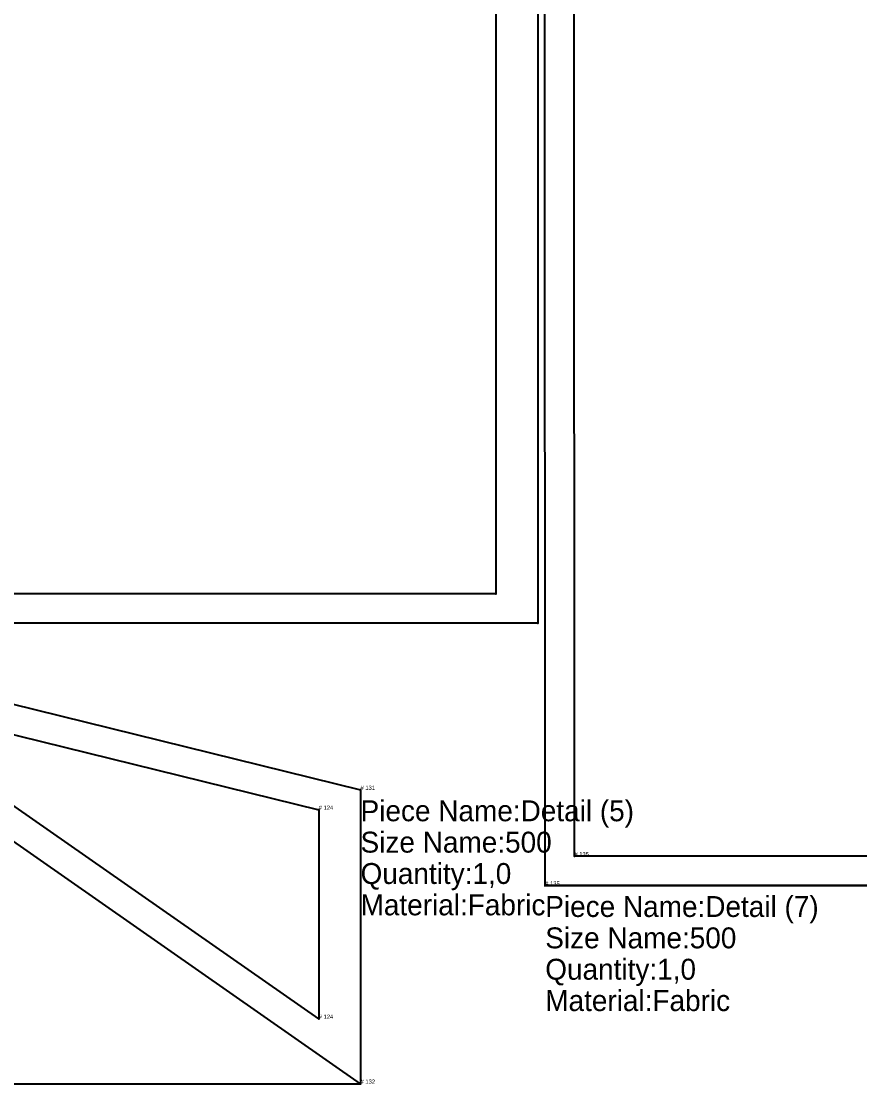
# Model space of a CAD drawing. Extents: x 0 to 1211, y -69 to 1226.
# Drawn here: x 519.2 to 719.7, y 555.8 to 809.9 of the extents above; entities that cross this region are included whole.
import ezdxf

# ---------------------------------------------------------------- set-up
doc = ezdxf.new("R2010")
doc.units = 0

# ---------------------------------------------------------------- blocks, each defined once
blk = doc.blocks.new('piece_Detail_s500-117_M')
at = {"layer": '1'}
blk.add_lwpolyline([(600.32, 626.04), (600.32, 555.78), (444.76, 664.37)], close=True, dxfattribs=at)
at = {"layer": '14'}
blk.add_lwpolyline([(590.32, 621.29), (590.32, 571.29), (479.62, 648.57)], close=True, dxfattribs=at)
at = {"layer": '2'}
for p in [(444.76, 664.37), (479.62, 648.57), (600.32, 626.04), (590.32, 621.29), (590.32, 571.29), (600.32, 555.78)]:
    blk.add_point(p, dxfattribs=at)
at = {"layer": '5'}
blk.add_line((444.76, 555.78), (600.32, 555.78), dxfattribs=at)
at = {"layer": '84'}
blk.add_lwpolyline([(600.32, 626.04), (600.32, 555.78), (444.76, 664.37)], close=True, dxfattribs=at)
at = {"layer": '87'}
blk.add_lwpolyline([(590.32, 621.29), (590.32, 571.29), (479.62, 648.57)], close=True, dxfattribs=at)
at = {"layer": '1'}
for s, height, p in [('# 133', 1, (444.76, 664.37)), ('# 131', 1, (600.32, 626.04)), ('Piece Name:Detail (5)', 5, (600.32, 618.54)), ('Size Name:500', 5, (600.32, 611.04)), ('Quantity:1,0', 5, (600.32, 603.54)), ('Material:Fabric', 5, (600.32, 596.04)), ('# 132', 1, (600.32, 555.78))]:
    blk.add_text(s, height=height, dxfattribs=at).set_placement(p)
at = {"layer": '14'}
for s, p in [('# 134', (479.62, 648.57)), ('# 124', (590.32, 621.29)), ('# 124', (590.32, 571.29))]:
    blk.add_text(s, height=1, dxfattribs=at).set_placement(p)
blk = doc.blocks.new('piece_Detail_s500-118_M')
at = {"layer": '1'}
blk.add_lwpolyline([(642.68, 1050.78), (642.68, 665.91), (320.42, 665.91), (320.15, 1034.74), (341.44, 1035.49), (348.27, 1037.25), (352.33, 1039.9), (357.6, 1046.78), (365.36, 1059.92), (371.39, 1072.45), (377.48, 1090.72), (381.75, 1117.97), (382.87, 1147.45), (385.53, 1179.89), (385.71, 1189.78), (384.75, 1209.79), (385.27, 1221.62), (392.7, 1225.29)], close=True, dxfattribs=at)
at = {"layer": '14'}
blk.add_lwpolyline([(632.68, 1049.22), (632.68, 672.91), (327.42, 672.91), (327.15, 1027.73), (338.8, 1028.14), (351.05, 1030.82), (357.09, 1034.76), (361.94, 1040.62), (371.51, 1056.58), (377.85, 1069.74), (384.26, 1089.01), (388.74, 1117.44), (389.86, 1146.98), (392.53, 1179.55), (392.72, 1189.88), (391.75, 1209.69), (392.08, 1217.18)], close=True, dxfattribs=at)
at = {"layer": '2'}
for p in [(632.68, 672.91), (642.68, 665.91)]:
    blk.add_point(p, dxfattribs=at)
at = {"layer": '84'}
blk.add_lwpolyline([(642.68, 1050.78), (642.68, 665.91), (320.42, 665.91), (320.15, 1034.74)], dxfattribs=at)
at = {"layer": '87'}
blk.add_lwpolyline([(632.68, 1049.22), (632.68, 672.91), (327.42, 672.91), (327.15, 1027.73)], dxfattribs=at)
blk = doc.blocks.new('piece_Detail_s500-119_M')
at = {"layer": '1'}
blk.add_lwpolyline([(644.49, 603.15), (644.26, 1225.29), (652.02, 1223.56), (680.89, 1216.3), (697.2, 1211.09), (708.46, 1206.73), (730.61, 1197.35), (751.49, 1187), (787.11, 1169.35), (817.45, 1155.94), (843.59, 1144.81), (870.78, 1137.98), (884.67, 1136.25), (900.54, 1135.55), (884.62, 1074.71), (867.47, 1008.43), (837.23, 883.59), (813.81, 767.94), (798.5, 670.36), (790.3, 603.15)], close=True, dxfattribs=at)
at = {"layer": '14'}
blk.add_lwpolyline([(651.48, 610.15), (651.26, 1216.56), (678.94, 1209.58), (705.82, 1200.25), (727.68, 1190.99), (748.34, 1180.74), (784.19, 1162.99), (814.59, 1149.55), (833.92, 1140.88), (847.5, 1136.23), (864.95, 1131.93), (879.22, 1129.74), (891.55, 1128.87), (877.83, 1076.4), (860.68, 1010.16), (830.4, 885.13), (806.92, 769.17), (791.56, 671.3), (784.04, 610.15)], close=True, dxfattribs=at)
at = {"layer": '2'}
for p in [(651.48, 610.15), (644.49, 603.15)]:
    blk.add_point(p, dxfattribs=at)
at = {"layer": '5'}
blk.add_line((644.26, 603.15), (900.54, 603.15), dxfattribs=at)
at = {"layer": '84'}
blk.add_lwpolyline([(790.3, 603.15), (644.49, 603.15), (644.26, 1225.29)], dxfattribs=at)
at = {"layer": '87'}
blk.add_lwpolyline([(784.04, 610.15), (651.48, 610.15), (651.26, 1216.56)], dxfattribs=at)
at = {"layer": '1'}
for s, height, p in [('# 135', 1, (644.49, 603.15)), ('Piece Name:Detail (7)', 5, (644.49, 595.65)), ('Size Name:500', 5, (644.49, 588.15)), ('Quantity:1,0', 5, (644.49, 580.65)), ('Material:Fabric', 5, (644.49, 573.15))]:
    blk.add_text(s, height=height, dxfattribs=at).set_placement(p)
at = {"layer": '14'}
blk.add_text('# 135', height=1, dxfattribs=at).set_placement((651.48, 610.15))

msp = doc.modelspace()

# ---------------------------------------------------------------- block references
at = {"layer": '1'}
for name in ['piece_Detail_s500-118_M', 'piece_Detail_s500-119_M', 'piece_Detail_s500-117_M']:
    msp.add_blockref(name, (0, 0), dxfattribs=at)

doc.saveas('drawing.dxf')
